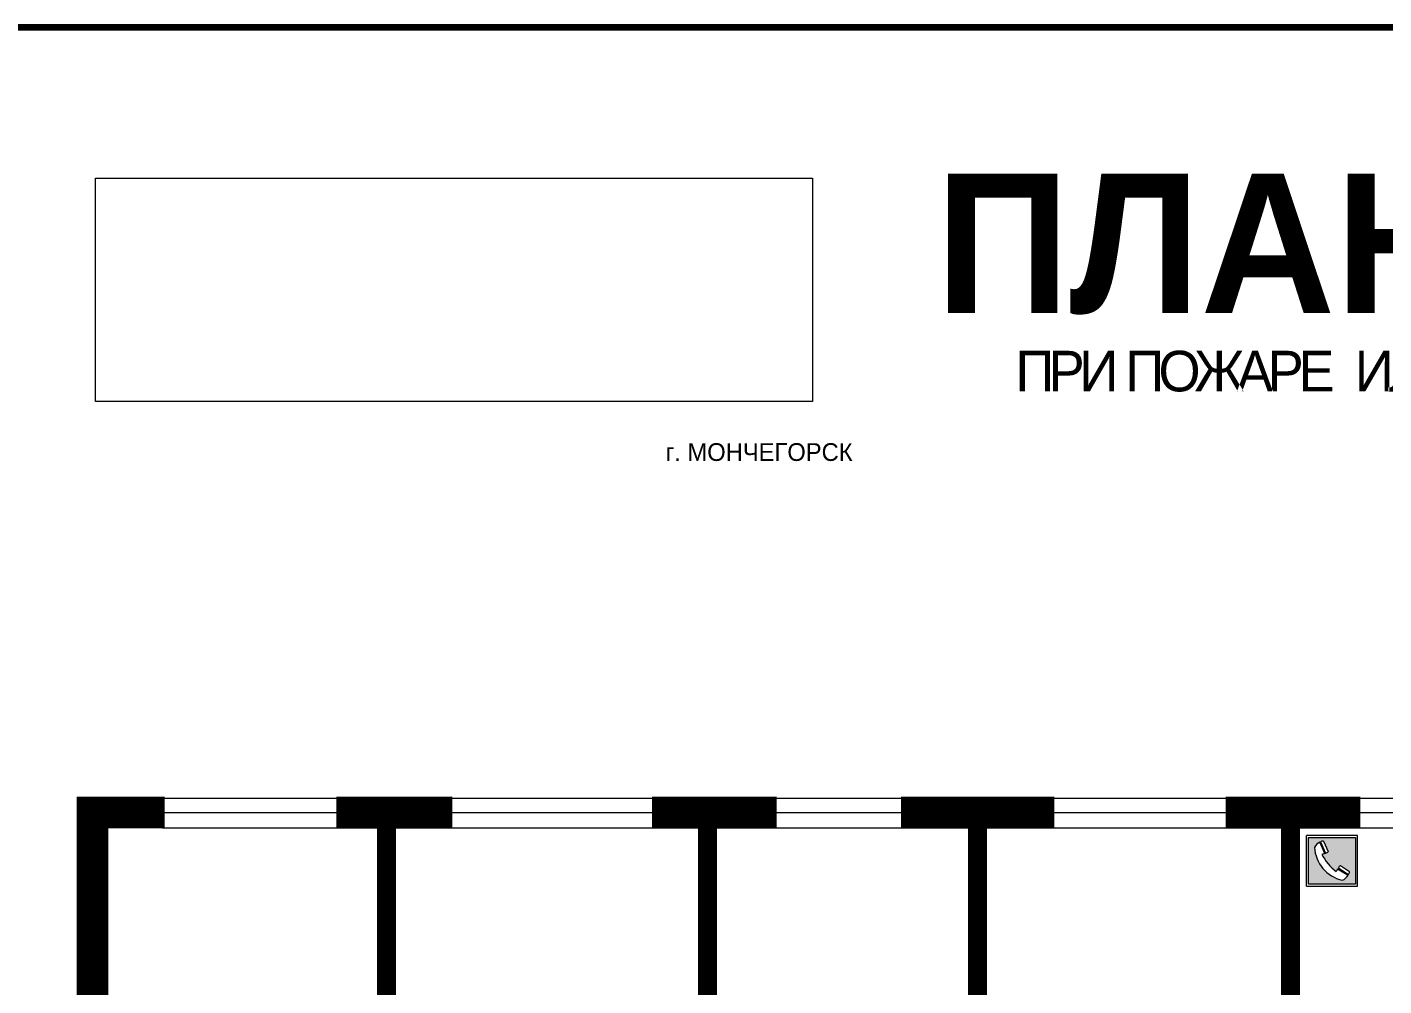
# Model space of a CAD drawing. Header units: millimetres. Extents: x 13810 to 67229, y 12374 to 21950.
# Drawn here: x 40323.4 to 40537.4, y 18935.9 to 19087 of the extents above; entities that cross this region are included whole.
import ezdxf

# ---------------------------------------------------------------- set-up
doc = ezdxf.new("R2010")
doc.units = ezdxf.units.MM
doc.styles.add('обычный', font='arial.ttf')
picture_1 = doc.add_image_def('image1.jpg', size_in_pixel=(337, 105))

# ---------------------------------------------------------------- blocks, each defined once
blk = doc.blocks.new('A$C456E1F9C')
at = {"lineweight": 5}
h = blk.add_hatch(color=242, dxfattribs=at)
h.paths.add_polyline_path([(0.51, -1.47), (0.51, -13.26), (12.29, -13.26), (12.29, -1.47)])
h.paths.add_polyline_path([(5.42, -4.95, -0.254479), (4.78, -5.4), (3.52, -2.53, -0.209735), (4.23, -2.4)], flags=16)
h.paths.add_polyline_path([(8.53, -8.6), (10.87, -10.17), (10.54, -10.76), (8.03, -9.13, -0.192251)], flags=16)
h.paths.add_polyline_path([(4.61, -5.49, 0.005518), (3.87, -5.72, 0.128647), (7.49, -10.01, 0.00809), (7.83, -9.33), (10.47, -10.97, -0.16736), (8.99, -12.25, -0.327862), (1.95, -3.95, -0.166952), (3.36, -2.62)], flags=16)
at = {"color": 242, "lineweight": 5}
for p, q in [((0, -13.77), (0, -0.97)), ((12.8, -0.97), (0, -0.97)), ((4.61, -5.49), (3.36, -2.62)), ((3.52, -2.53), (4.78, -5.4)), ((4.23, -2.4), (5.42, -4.95)), ((12.8, -13.77), (12.8, -0.97)), ((7.83, -9.33), (10.47, -10.97)), ((8.03, -9.13), (10.54, -10.76)), ((10.81, -10.12), (8.53, -8.6)), ((10.8, -10.3), (10.81, -10.12)), ((10.54, -10.76), (10.8, -10.3)), ((0, -13.77), (12.8, -13.77))]:
    blk.add_line(p, q, dxfattribs=at)
blk.add_lwpolyline([(0.51, -1.47), (12.29, -1.47), (12.29, -13.26), (0.51, -13.26)], close=True, dxfattribs=at)
for centre, radius, start, end in [((4.59, -5.34), 2.99, 114.2845, 152.1974), ((4.02, -3.27), 0.891, 76.3284, 123.7092), ((11.12, -3.31), 9.19, 183.9915, 256.6009), ((14.98, -39.1), 35.17, 107.1487, 108.4135), ((13.86, -0.94), 11.08, 205.5536, 234.8762), ((4.68, -4.59), 0.824, 276.9621, 334.0723), ((-13.31, 0.8), 23.44, 332.5487, 334.4027), ((8.94, -9.5), 0.989, 114.4092, 157.9388), ((7.87, -9.46), 3, 291.9291, 329.9329)]:
    blk.add_arc(centre, radius, start, end, dxfattribs=at)

msp = doc.modelspace()

# ---------------------------------------------------------------- linework, layer by layer
at = {"color": 2, "lineweight": 100}
msp.add_lwpolyline([(40312.67, 19086.99), (40912.67, 19086.99), (40912.67, 18691.99), (40312.67, 18691.99)], close=True, dxfattribs=at)
at = {"lineweight": 0}
for points, const_width in [([(40345.11, 18963.17), (40333.69, 18963.17), (40333.69, 18888.11)], 5), ([(40390.46, 18963.17), (40372.18, 18963.17)], 5), ([(40441.63, 18963.17), (40421.98, 18963.17)], 5), ([(40485.43, 18963.17), (40461.28, 18963.17)], 5), ([(40533.73, 18963.17), (40512.45, 18963.17)], 5), ([(40380.07, 18893.88), (40380.07, 18962.63)], 3), ([(40430.72, 18893.88), (40430.72, 18962.63)], 3), ([(40473.34, 18910.37), (40473.34, 18962.63)], 3), ([(40522.72, 18893.88), (40522.72, 18962.63)], 3)]:
    msp.add_lwpolyline(points, dxfattribs=dict(at, const_width=const_width))
for points in [[(40344.81, 18965.46), (40683.64, 18965.46)], [(40345.11, 18963.17), (40683.93, 18963.17)], [(40344.76, 18960.78), (40683.59, 18960.78)]]:
    msp.add_lwpolyline(points, dxfattribs=at)

# ---------------------------------------------------------------- block references
at = {"xscale": 0.625, "yscale": 0.625, "zscale": 0.625}
msp.add_blockref('A$C456E1F9C', (40525.25, 18960.16), dxfattribs=at)

# ---------------------------------------------------------------- texts
at = {"lineweight": 0, "style": 'обычный'}
for s, insert, char_height, width, attachment_point in [('{\\fProxima Nova Rg|b1|i0|c204|p2;ПЛАН ЭВАКУАЦИИ}', (40466.72, 19063.92), 22, 493.8901, 1), ('\\pi-8.4,l8.4,t8.4;{\\fProxima Nova Rg|b0|i0|c204|p2;г. МОНЧЕГОРСК\\H1.1997x; }', (40438.87, 19019.99), 2.8, 126.6484, 5)]:
    msp.add_mtext(s, dxfattribs=dict(at, insert=insert, char_height=char_height, width=width, attachment_point=attachment_point))
at = {"color": 0, "lineweight": 0, "insert": (40616.78, 19036.15), "char_height": 8, "width": 449.2158, "attachment_point": 5, "style": 'обычный'}
msp.add_mtext('{\\fArial Black|b1|i0|c204|p34;\\H2x;\\T0.85;  \\fArial Narrow|b0|i0|c204|p34;\\H0.8x;\\W0.9;\\P\\fProxima Nova Rg|b0|i0|c204|p2;\\H0.5x;\\W1;\\C256;ПРИ ПОЖАРЕ  ИЛИ ДРУГИХ ЧРЕЗВЫЧАЙНЫХ СИТУАЦИЯХ  ИЗ ПОМЕЩЕНИЙ \\fProxima Nova Rg|b1|i0|c204|p2;\\H1.25x;\\PЗДАНИЯ  НИЧ  НТЦ   АБК  \\fProxima Nova Rg|b1|i0|c0|p2;1\\fProxima Nova Rg|b1|i0|c204|p2; ЭТАЖ}', dxfattribs=at)

# ---------------------------------------------------------------- pictures from other files: only their frames are drawn
at = {"color": 7, "lineweight": 0, "true_color": 0xf5f5ff}
image = msp.add_image(picture_1, insert=(40334.16, 19027.96), size_in_units=(113.11, 35.24), dxfattribs=at)
image.dxf.flags = 7

doc.saveas('drawing.dxf')
